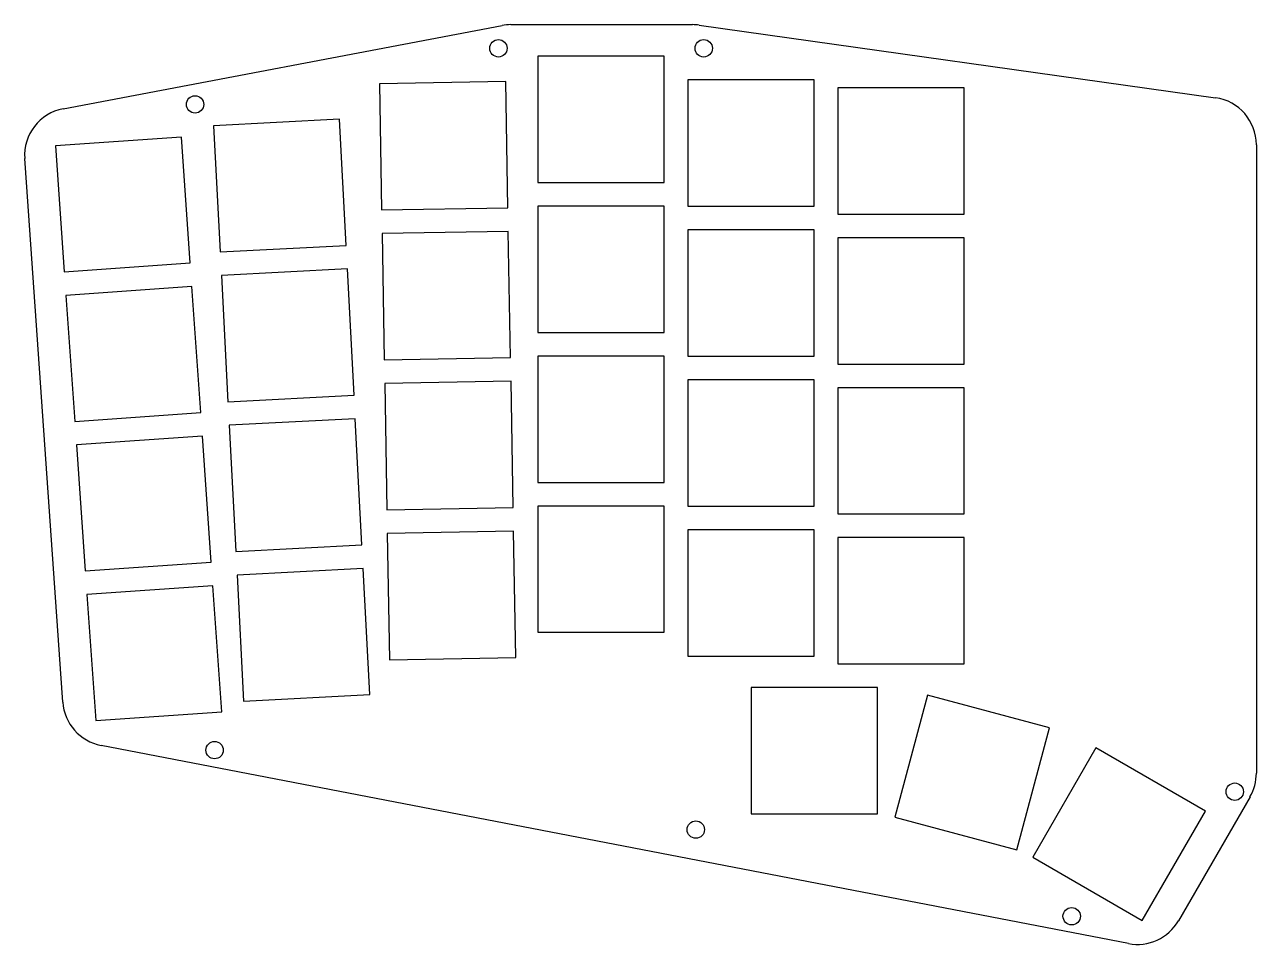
# Model space of a CAD drawing. Header units: millimetres. Extents: x 44 to 200, y -197 to -80.
import ezdxf

# ---------------------------------------------------------------- set-up
doc = ezdxf.new("R2010")
doc.units = ezdxf.units.MM

msp = doc.modelspace()

# ---------------------------------------------------------------- linework, layer by layer
for p, q in [((48.45, -91.01), (104.04, -80.46)), ((105.16, -80.36), (128.17, -80.36)), ((129.01, -80.42), (194.43, -89.63)), ((124.59, -84.36), (108.59, -84.36)), ((108.59, -84.36), (108.59, -100.36)), ((124.59, -100.36), (124.59, -84.36)), ((143.59, -87.36), (127.59, -87.36)), ((127.59, -87.36), (127.59, -103.36)), ((143.59, -103.36), (143.59, -87.36)), ((104.51, -87.56), (88.52, -87.84)), ((88.52, -87.84), (88.79, -103.84)), ((104.79, -103.56), (104.51, -87.56)), ((162.59, -88.36), (146.59, -88.36)), ((146.59, -88.36), (146.59, -104.36)), ((162.59, -104.36), (162.59, -88.36)), ((83.47, -92.35), (67.49, -93.18)), ((67.49, -93.18), (68.33, -109.16)), ((84.31, -108.33), (83.47, -92.35)), ((63.45, -94.6), (47.49, -95.72)), ((64.56, -110.56), (63.45, -94.6)), ((47.49, -95.72), (48.6, -111.68)), ((199.59, -95.57), (199.59, -175.2)), ((48.41, -166.21), (43.59, -97.32)), ((108.59, -100.36), (124.59, -100.36)), ((88.79, -103.84), (104.79, -103.56)), ((124.59, -103.36), (108.59, -103.36)), ((108.59, -103.36), (108.59, -119.36)), ((124.59, -119.36), (124.59, -103.36)), ((127.59, -103.36), (143.59, -103.36)), ((146.59, -104.36), (162.59, -104.36)), ((104.84, -106.56), (88.85, -106.83)), ((88.85, -106.83), (89.13, -122.83)), ((105.12, -122.55), (104.84, -106.56)), ((143.59, -106.36), (127.59, -106.36)), ((127.59, -106.36), (127.59, -122.36)), ((143.59, -122.36), (143.59, -106.36)), ((162.59, -107.36), (146.59, -107.36)), ((146.59, -107.36), (146.59, -123.36)), ((162.59, -123.36), (162.59, -107.36)), ((68.33, -109.16), (84.31, -108.33)), ((48.6, -111.68), (64.56, -110.56)), ((84.47, -111.32), (68.49, -112.16)), ((68.49, -112.16), (69.32, -128.14)), ((85.3, -127.3), (84.47, -111.32)), ((64.77, -113.55), (48.81, -114.67)), ((65.89, -129.52), (64.77, -113.55)), ((48.81, -114.67), (49.93, -130.63)), ((108.59, -119.36), (124.59, -119.36)), ((89.13, -122.83), (105.12, -122.55)), ((124.59, -122.36), (108.59, -122.36)), ((108.59, -122.36), (108.59, -138.36)), ((124.59, -138.36), (124.59, -122.36)), ((127.59, -122.36), (143.59, -122.36)), ((146.59, -123.36), (162.59, -123.36)), ((105.18, -125.55), (89.18, -125.83)), ((89.18, -125.83), (89.46, -141.83)), ((105.46, -141.55), (105.18, -125.55)), ((143.59, -125.36), (127.59, -125.36)), ((127.59, -125.36), (127.59, -141.36)), ((143.59, -141.36), (143.59, -125.36)), ((162.59, -126.36), (146.59, -126.36)), ((146.59, -126.36), (146.59, -142.36)), ((162.59, -142.36), (162.59, -126.36)), ((69.32, -128.14), (85.3, -127.3)), ((49.93, -130.63), (65.89, -129.52)), ((85.46, -130.3), (69.48, -131.13)), ((86.3, -146.27), (85.46, -130.3)), ((66.1, -132.51), (50.14, -133.62)), ((67.21, -148.47), (66.1, -132.51)), ((69.48, -131.13), (70.32, -147.11)), ((50.14, -133.62), (51.25, -149.58)), ((108.59, -138.36), (124.59, -138.36)), ((89.46, -141.83), (105.46, -141.55)), ((124.59, -141.36), (108.59, -141.36)), ((108.59, -141.36), (108.59, -157.36)), ((124.59, -157.36), (124.59, -141.36)), ((127.59, -141.36), (143.59, -141.36)), ((146.59, -142.36), (162.59, -142.36)), ((105.51, -144.55), (89.51, -144.83)), ((89.51, -144.83), (89.79, -160.83)), ((105.79, -160.55), (105.51, -144.55)), ((143.59, -144.36), (127.59, -144.36)), ((127.59, -144.36), (127.59, -160.36)), ((143.59, -160.36), (143.59, -144.36)), ((70.32, -147.11), (86.3, -146.27)), ((162.59, -145.36), (146.59, -145.36)), ((146.59, -145.36), (146.59, -161.36)), ((162.59, -161.36), (162.59, -145.36)), ((51.25, -149.58), (67.21, -148.47)), ((86.45, -149.27), (70.48, -150.11)), ((87.29, -165.25), (86.45, -149.27)), ((70.48, -150.11), (71.31, -166.08)), ((67.42, -151.46), (51.46, -152.58)), ((51.46, -152.58), (52.58, -168.54)), ((68.54, -167.42), (67.42, -151.46)), ((108.59, -157.36), (124.59, -157.36)), ((89.79, -160.83), (105.79, -160.55)), ((127.59, -160.36), (143.59, -160.36)), ((146.59, -161.36), (162.59, -161.36)), ((71.31, -166.08), (87.29, -165.25)), ((151.59, -164.36), (135.59, -164.36)), ((135.59, -164.36), (135.59, -180.36)), ((151.59, -180.36), (151.59, -164.36)), ((157.94, -165.31), (153.8, -180.76)), ((173.39, -169.45), (157.94, -165.31)), ((52.58, -168.54), (68.54, -167.42)), ((169.25, -184.9), (173.39, -169.45)), ((183.4, -196.79), (53.25, -171.69)), ((179.27, -172.01), (171.27, -185.87)), ((193.13, -180.01), (179.27, -172.01)), ((198.79, -178.2), (189.73, -193.9)), ((135.59, -180.36), (151.59, -180.36)), ((153.8, -180.76), (169.25, -184.9)), ((185.13, -193.87), (193.13, -180.01)), ((171.27, -185.87), (185.13, -193.87))]:
    msp.add_line(p, q)
for centre in [(103.59, -83.36), (129.59, -83.36), (65.16, -90.47), (67.63, -172.29), (196.86, -177.55), (128.59, -182.36), (176.2, -193.33)]:
    msp.add_circle(centre, 1.1)
for centre, radius, start, end in [((105.16, -86.36), 6, 90, 100.7458), ((104.13, -80.95), 0.5, 100.7457577, 100.7457582), ((128.17, -86.36), 6, 81.9829, 90), ((193.59, -95.57), 6, 0, 81.9829), ((49.57, -96.91), 6, 100.7458, 184), ((44.09, -97.29), 0.5, 183.9999999, 184.0000013), ((54.39, -165.79), 6, 184, 259.0817), ((53.35, -171.2), 0.5, 259.0817261, 259.0817277), ((193.59, -175.2), 6, 330.008, 0), ((184.53, -190.9), 6, 259.0817, 330.008), ((189.3, -193.65), 0.5, 330.008005, 330.0080064)]:
    msp.add_arc(centre, radius, start, end)

doc.saveas('drawing.dxf')
